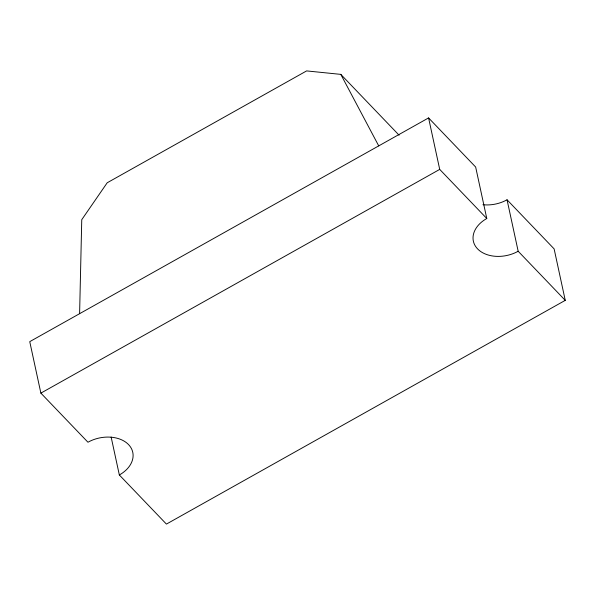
<?xml version="1.0" encoding="UTF-8"?>
<svg xmlns="http://www.w3.org/2000/svg" width="595" height="595" viewBox="0 0 595 595"><rect width="100%" height="100%" fill="white"/><g stroke="black" fill="none" stroke-linecap="round" stroke-linejoin="round"><path stroke-width="0.89" d="M79.604 313.684L81.753 219.689L107.204 182.777L306.618 70.909L340.794 74.375L399.081 135.184M565.25 300.363L518.171 251.246A29.787 21.063 -12.2 0 1 477.554 248.859A29.787 21.063 -12.2 0 1 486.784 218.506L475.658 167.039L428.579 117.922L29.75 341.649L40.877 393.124L87.956 442.234A29.787 21.063 -12.2 0 1 128.579 444.621A29.787 21.063 -12.2 0 1 119.342 474.974L166.422 524.091L565.25 300.363L554.124 248.888L507.044 199.779A29.787 21.063 -12.2 0 1 482.962 204.717M40.877 393.124L439.712 169.397L428.579 117.922M439.712 169.397L486.784 218.506M340.794 74.375L378.725 145.887M507.044 199.779L518.171 251.246M111.139 437.05L119.342 474.974"/></g></svg>
